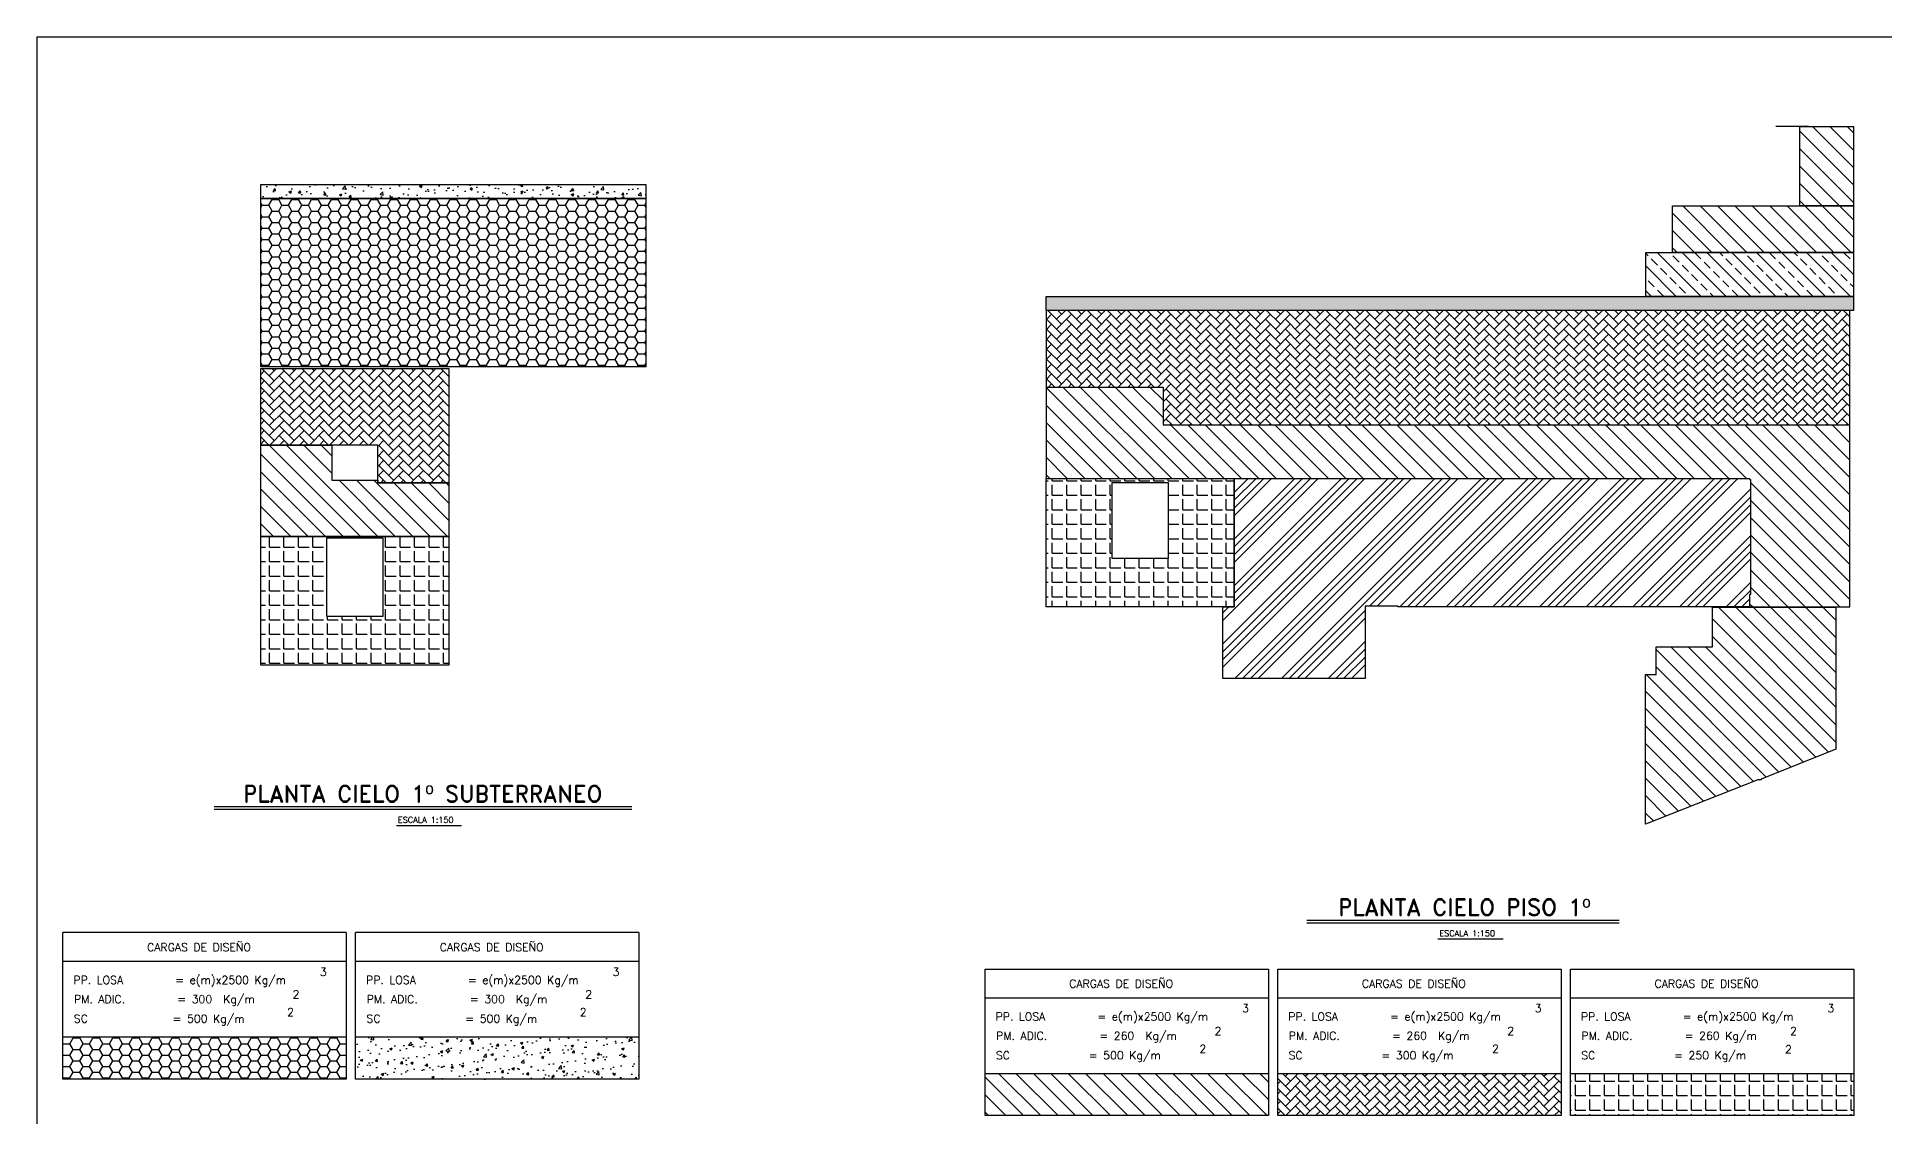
# Model space of a CAD drawing. Extents: x -2502 to 14741, y -2417 to 9756.
# Drawn here: x -2502 to 8001, y 3623 to 9756 of the extents above; entities that cross this region are included whole.
import ezdxf
from ezdxf.enums import TextEntityAlignment as Align
from ezdxf.xclip import XClip

# ---------------------------------------------------------------- set-up
doc = ezdxf.new("R2010")
doc.units = 0
doc.header["$LTSCALE"] = 60
doc.header["$MEASUREMENT"] = 0
doc.header["$XCLIPFRAME"] = 0
doc.layers.get('0').update_dxf_attribs({"linetype": 'CONTINUOUS'})
for name, color, linetype in [('2017_67-101$0$RLA-FORMATO', 7, 'CONTINUOUS'), ('HATCH CARGAS', 1, 'CONTINUOUS'), ('RLA-FORMATO', 7, 'CONTINUOUS'), ('RLA-TEXTOS2', 6, 'CONTINUOUS')]:
    doc.layers.add(name, color=color, linetype=linetype)
doc.styles.add('ROMAND', font='romand', dxfattribs={"height": 31.5})
doc.styles.add('ROMANS', font='ROMANS.shx', dxfattribs={"height": 16.87})
doc.styles.add('SIETE50', font='ROMAND.SHX', dxfattribs={"height": 31.5})
pattern_1 = [(135, (1373.28, -274.065), (-49.49747, -49.49747), [])]

# ---------------------------------------------------------------- blocks, each defined once
blk = doc.blocks.new('2017_67-101')
at = {"layer": '2017_67-101$0$RLA-FORMATO', "color": 6, "linetype": 'Continuous'}
for p, q in [((0, 8617.5), (0, 0)), ((0, 0), (0, 7890))]:
    blk.add_line(p, q, dxfattribs=at)

msp = doc.modelspace()

# ---------------------------------------------------------------- hatches: boundary and pattern name
at = {"layer": 'HATCH CARGAS'}
h = msp.add_hatch(dxfattribs=at)
h.set_pattern_fill('_USER', color=256, scale=70, angle=135, style=0, pattern_type=0)
h.set_pattern_definition(pattern_1)
h.paths.add_polyline_path([(7826, 9246), (7521, 9246), (7521, 8796), (7826, 8796)])
h.paths.add_polyline_path([(7826, 8796), (7521, 8796), (6798, 8796), (6798, 8531), (7826, 8531)])
h = msp.add_hatch(dxfattribs=at)
h.set_pattern_fill('AR-CONC', color=256, scale=20, style=0)
h.set_pattern_definition([(50, (1872.91, 2400.99), (143.452, -12.5504), [15, -165]), (355, (1872.91, 2401), (-27.7503, 150.4384), [12, -132]), (100.4514, (1884.87, 2399.95), (115.7018, 137.888), [12.748, -140.2284]), (46.1842, (1872.91, 2441), (213.4483, -33.104), [22.5, -247.5]), (96.6356, (1890.7, 2438.23), (186.9324, 194.824), [19.122, -210.343]), (351.184, (1872.91, 2441), (186.9324, 194.824), [18, -198]), (21, (1892.91, 2430.99), (119.3814, -80.5238), [15, -165]), (326, (1892.91, 2431), (48.663, 145.03), [12, -132]), (71.4514, (1902.86, 2424.28), (168.0445, 64.5062), [12.748, -140.2284]), (37.5, (1872.915, 2400.993), (2.43197, 66.57877), [0, -130.4, 0, -134, 0, -132.5]), (7.5, (1872.915, 2400.99), (52.6139, 78.88234), [0, -76.4, 0, -127.4, 0, -50.5]), (327.5, (1828.315, 2400.993), (106.7645, -4.51097), [0, -50, 0, -156, 0, -207]), (317.5, (1808.315, 2400.99), (116.6372, 20.021), [0, -65, 0, -103.6, 0, -147])])
h.paths.add_polyline_path([(961, 8918), (-1229, 8918), (-1229, 8837), (961, 8837)])
h = msp.add_hatch(dxfattribs=at)
h.set_pattern_fill('HONEY', color=256, scale=300, style=0)
h.set_pattern_definition([(0, (1872.915, 2400.993), (56.25, 32.47595), [37.5, -75]), (120, (1872.915, 2400.993), (-56.25, 32.47595), [37.5, -75]), (60, (1872.915, 2400.993), (1e-14, 64.9519), [-75, 37.5])])
h.paths.add_polyline_path([(961, 8837), (-1229, 8837), (-1229, 7881), (961, 7881)])
h = msp.add_hatch(dxfattribs=at)
h.set_pattern_fill('BRASS', color=256, scale=400, angle=135, style=0)
h.set_pattern_definition([(135, (1373.28, -274.06), (-70.7107, -70.7107), []), (135, (1337.92, -309.42), (-70.7107, -70.7107), [50, -25])])
h.paths.add_polyline_path([(7826, 8531), (6646, 8531), (6646, 8281), (7826, 8281)])
h = msp.add_hatch(dxfattribs=at)
h.set_pattern_fill('GRAVEL', color=256, scale=200, angle=45, style=0)
h.set_pattern_definition([(273.01279, (1333.681, -30.82), (141.421356, -2404.163056), [26.9072, -2663.8176]), (229.96974, (1335.095, -57.69), (1555.6349186, 1838.477631), [46.1736, -4571.185]), (177.51045, (1305.397, -93.045), (2969.848481, -141.421356), [32.5576, -3223.2065]), (312.27369, (1285.598, -183.555), (-2687.0057685, 2969.848481), [42.0476, -4162.7116]), (337.83365, (1313.882, -214.668), (-2404.163056, 989.949494), [41.231, -4081.8746]), (42.27369, (1352.066, -230.224), (-2969.848481, -2687.0057685), [42.0476, -4162.7116]), (82.69424, (1383.1786, -201.94), (-424.2640687, -3252.6911935), [55.6058, -5504.9697]), (117.25533, (1390.25, -146.7855), (-2121.3203436, 4101.219331), [52.4976, -5197.2643]), (166.42957, (1366.208, -100.116), (-2969.848481, 707.106781), [42.19, -4176.8146]), (220.23636, (1325.196, -90.217), (1697.056275, 1414.213562), [48.1664, -2360.1525]), (267.39744, (1288.426, -121.3296), (-141.4213562, -3252.6911935), [62.2896, -6166.675]), (183.81407, (1427.02, -44.962), (-1838.47763, -141.421356), [21.2602, -2104.769]), (216.46923, (1405.806, -46.376), (2121.320344, 1555.634919), [40.4474, -4004.3023]), (270, (1373.28, -70.42), (141.4214, -141.4214), [28.2842, -254.5585]), (248.1986, (1346.41, -63.347), (424.26407, 989.949494), [15.2316, -1507.923]), (336.8014, (1340.752, -77.49), (-565.68542, 282.84271), [21.5406, -1055.4924]), (75.96376, (1360.55, -85.974), (141.42136, 707.10678), [34.9858, -1131.2046]), (206.56505, (1369.036, -52.03), (424.26407, 141.42136), [25.2982, -607.1573]), (61.38954, (1258.728, -159.513), (989.949494, 1838.477631), [35.44, -3508.569]), (115.34618, (1275.698, -128.401), (989.949494, -2121.320344), [29.7322, -2943.4815]), (338.1986, (1340.752, -23.75), (-989.949494, 424.26407), [30.463, -1492.6916]), (28.61046, (1369.036, -35.063), (-1838.477631, -989.949494), [35.44, -3508.569]), (24.44395, (1346.41, -247.195), (-989.949494, -424.26407), [34.176, -1674.6247]), (339.77514, (1377.522, -233.052), (-2262.7417, 848.528137), [28.6356, -2834.9286]), (111.8014, (1483.588, -163.756), (-424.26407, 989.949494), [30.463, -1492.6916]), (62.35402, (1472.274, -135.472), (-1272.792206, -2404.163056), [33.5262, -3319.0847]), (114.44395, (1414.291, -233.052), (424.26407, -989.949494), [17.088, -1691.7127]), (146.30993, (1475.102, -172.24), (-707.10678, 424.26407), [10.198, -1009.606]), (210.96376, (1466.617, -166.584), (565.68542, 282.84271), [41.231, -783.39]), (231.00901, (1431.262, -187.798), (1272.792206, 1555.634919), [38.21, -3782.7846]), (348.69007, (1373.28, -98.7), (-424.26407, 141.42136), [28.8444, -692.266]), (38.15723, (1401.563, -104.359), (2687.0057685, 2121.3203436), [50.3588, -4985.5125]), (105.9454, (1441.161, -73.246), (424.26407, -1555.63492), [20.5912, -2038.5348]), (135, (1435.5, -53.45), (-282.8427, 3e-14), [12, -188]), (165.25644, (1424.191, -186.383), (1555.634919, -424.264069), [27.7848, -2750.704]), (93.01279, (1397.32, -179.312), (-141.421356, 2404.163056), [53.8144, -2636.9104]), (45, (1394.5, -125.57), (3e-14, 282.8427), [52, -148]), (10.30485, (1431.262, -88.803), (2404.163056, 424.264069), [31.6228, -3130.655]), (299.0546, (1462.375, -83.146), (424.26407, -707.10678), [29.1204, -1426.9016]), (252.645975, (1476.517, -108.602), (-1272.792206, -4101.219331), [47.413, -4693.8948]), (220.42608, (1462.3745, -153.8565), (-1979.8989873, -1697.056275), [50.1598, -4965.8147])])
h.paths.add_polyline_path([(7826, 8281), (3236, 8281), (3236, 8201), (7826, 8201)])
h = msp.add_hatch(dxfattribs=at)
h.set_pattern_fill('AR-HBONE', color=256, scale=9.996, style=0)
h.set_pattern_definition([(45, (1373.28, -274.065), (4e-15, 56.54592), [119.952, -39.984]), (135, (1401.552, -245.79), (4e-15, 56.54592), [119.952, -39.984])])
h.paths.add_polyline_path([(7806, 8201), (3236, 8201), (3236, 7766), (3901, 7766), (3901, 7551), (7806, 7551)])
h = msp.add_hatch(dxfattribs=at)
h.set_pattern_fill('AR-HBONE', color=256, scale=9.996, style=0)
h.set_pattern_definition([(45, (1872.915, 2400.993), (4e-15, 56.54592), [119.952, -39.984]), (135, (1901.188, 2429.266), (4e-15, 56.54592), [119.952, -39.984])])
h.paths.add_polyline_path([(-159, 7871), (-1229, 7871), (-1229, 7436), (-564, 7436), (-564, 7221), (-159, 7221)])
h = msp.add_hatch(dxfattribs=at)
h.set_pattern_fill('_USER', color=256, scale=70, angle=135, style=0, pattern_type=0)
h.set_pattern_definition(pattern_1)
h.paths.add_polyline_path([(7806, 7551), (3901, 7551), (3901, 7766), (3236, 7766), (3236, 7246), (4306, 7246), (7236, 7246), (7236, 7241), (7241, 7241), (7241, 6586), (7236, 6586), (7236, 6516), (7806, 6516)])
h = msp.add_hatch(dxfattribs=at)
h.set_pattern_fill('_USER', color=256, scale=70, angle=135, style=0, pattern_type=0)
h.set_pattern_definition([(135, (1872.915, 2400.99), (-49.4975, -49.4975), [])])
h.paths.add_polyline_path([(-159, 7221), (-564, 7221), (-564, 7236), (-824, 7236), (-824, 7436), (-1229, 7436), (-1229, 6916), (-159, 6916)])
h = msp.add_hatch(dxfattribs=at)
h.set_pattern_fill('ANGLE', color=256, scale=300, style=0)
h.set_pattern_definition([(0, (1373.28, -274.065), (0, 82.5), [60, -22.5]), (90, (1373.28, -274.065), (-82.5, 5e-15), [60, -22.5])])
h.paths.add_polyline_path([(4306, 7246), (3236, 7246), (3236, 6516), (4306, 6516)])
h.paths.add_polyline_path([(3611, 6791), (3611, 7223), (3931, 7223), (3931, 6791)], flags=16)
h = msp.add_hatch(dxfattribs=at)
h.set_pattern_fill('ANSI34', color=256, scale=250, style=0)
h.set_pattern_definition([(45, (1373.28, -274.06), (-132.5825, 132.5825), []), (45, (1417.47, -274.06), (-132.5825, 132.5825), []), (45, (1461.67, -274.06), (-132.5825, 132.5825), []), (45, (1505.86, -274.06), (-132.5825, 132.5825), [])])
h.paths.add_polyline_path([(7241, 7241), (7236, 7241), (7236, 7246), (4306, 7246), (4306, 6516), (4241, 6516), (4241, 6109), (5050, 6109), (5050, 6521), (5236, 6521), (5236, 6516), (7236, 6516), (7236, 6586), (7241, 6586)])
h = msp.add_hatch(dxfattribs=at)
h.set_pattern_fill('ANGLE', color=256, scale=300, style=0)
h.set_pattern_definition([(0, (1872.915, 2400.99), (0, 82.5), [60, -22.5]), (90, (1872.915, 2400.99), (-82.5, 5e-15), [60, -22.5])])
h.paths.add_polyline_path([(-159, 6916), (-1229, 6916), (-1229, 6186), (-159, 6186)])
h.paths.add_polyline_path([(-534, 6461), (-854, 6461), (-854, 6909), (-534, 6909)], flags=16)
h = msp.add_hatch(dxfattribs=at)
h.set_pattern_fill('_USER', color=256, scale=70, angle=135, style=0, pattern_type=0)
h.set_pattern_definition(pattern_1)
h.paths.add_polyline_path([(7726, 6514), (7026, 6514), (7026, 6290), (6704, 6290), (6704, 6132), (6644, 6132), (6644, 5282), (7282, 5533), (7301, 5533), (7301, 5537), (7726, 5708)])
h = msp.add_hatch(dxfattribs=at)
h.set_pattern_fill('HONEY', color=256, scale=300, style=0)
h.set_pattern_definition([(0, (2485.54, 13581.682), (56.25, 32.47595), [37.5, -75]), (120, (2485.54, 13581.682), (-56.25, 32.47595), [37.5, -75]), (60, (2485.54, 13581.682), (1e-14, 64.95191), [-75, 37.5])])
h.paths.add_polyline_path([(-2354, 4070), (-2354, 3833), (-743, 3833), (-743, 4070)])
h = msp.add_hatch(dxfattribs=at)
h.set_pattern_fill('AR-CONC', color=256, scale=20, style=0)
h.set_pattern_definition([(50, (-2368.99, -2422.22), (143.452, -12.5504), [15, -165]), (355, (-2369, -2422.22), (-27.7503, 150.4384), [12, -132]), (100.4514, (-2357.04, -2423.26), (115.7018, 137.888), [12.748, -140.2284]), (46.1842, (-2369, -2382.22), (213.4483, -33.104), [22.5, -247.5]), (96.6356, (-2351.2, -2384.98), (186.9324, 194.824), [19.122, -210.343]), (351.184, (-2369, -2382.22), (186.9324, 194.824), [18, -198]), (21, (-2348.99, -2392.22), (119.3814, -80.5238), [15, -165]), (326, (-2349, -2392.22), (48.663, 145.03), [12, -132]), (71.4514, (-2339.05, -2398.93), (168.0445, 64.5062), [12.748, -140.2284]), (37.5, (-2368.994, -2422.22), (2.43197, 66.57877), [0, -130.4, 0, -134, 0, -132.5]), (7.5, (-2368.99, -2422.22), (52.6139, 78.88234), [0, -76.4, 0, -127.4, 0, -50.5]), (327.5, (-2413.594, -2422.22), (106.7645, -4.51097), [0, -50, 0, -156, 0, -207]), (317.5, (-2433.59, -2422.22), (116.6372, 20.021), [0, -65, 0, -103.6, 0, -147])])
h.paths.add_polyline_path([(-690, 4070), (-690, 3833), (921, 3833), (921, 4070)])
h = msp.add_hatch(dxfattribs=at)
h.set_pattern_fill('_USER', color=256, scale=70, angle=135, style=0, pattern_type=0)
h.set_pattern_definition([(135, (8329.61, 5529.75), (-49.4975, -49.4975), [])])
h.paths.add_polyline_path([(2889, 3863), (2889, 3625), (4500, 3625), (4500, 3863)])
h = msp.add_hatch(dxfattribs=at)
h.set_pattern_fill('AR-HBONE', color=256, scale=9.996, style=0)
h.set_pattern_definition([(45, (3805.03, -2314.505), (4e-15, 56.54592), [119.952, -39.984]), (135, (3833.302, -2286.232), (4e-15, 56.54592), [119.952, -39.984])])
h.paths.add_polyline_path([(4553, 3863), (4553, 3625), (6164, 3625), (6164, 3863)])
h = msp.add_hatch(dxfattribs=at)
h.set_pattern_fill('ANGLE', color=256, scale=300, style=0)
h.set_pattern_definition([(0, (6987.76, 6956.59), (0, 82.5), [60, -22.5]), (90, (6987.76, 6956.59), (-82.5, 5e-15), [60, -22.5])])
h.paths.add_polyline_path([(6217, 3863), (6217, 3625), (7828, 3625), (7828, 3863)])

# ---------------------------------------------------------------- linework, layer by layer
for p, q in [((7570, 9246), (7386, 9246)), ((3236, 7766), (3236, 7246))]:
    msp.add_line(p, q, dxfattribs=at)
at = {"layer": 'HATCH CARGAS', "color": 3}
for p, q in [((-2354, 3833), (-2354, 4665)), ((-743, 4665), (-2354, 4665)), ((-743, 4665), (-743, 3833)), ((-690, 3833), (-690, 4665)), ((921, 4665), (-690, 4665)), ((921, 4665), (921, 3833)), ((-743, 4501), (-2354, 4501)), ((921, 4501), (-690, 4501)), ((2889, 3625), (2889, 4457)), ((2889, 4457), (4500, 4457)), ((4500, 4457), (4500, 3625)), ((4553, 3625), (4553, 4457)), ((4553, 4457), (6164, 4457)), ((6164, 4457), (6164, 3625)), ((6217, 3625), (6217, 4457)), ((6217, 4457), (7828, 4457)), ((7828, 4457), (7828, 3625)), ((4500, 4293), (2889, 4293)), ((6164, 4293), (4553, 4293)), ((7828, 4293), (6217, 4293)), ((-743, 4070), (-2354, 4070)), ((921, 4070), (-690, 4070)), ((-743, 3833), (-2354, 3833)), ((921, 3833), (-690, 3833)), ((4500, 3863), (2889, 3863)), ((6164, 3863), (4553, 3863)), ((7828, 3863), (6217, 3863)), ((4500, 3625), (2889, 3625)), ((6164, 3625), (4553, 3625)), ((7828, 3625), (6217, 3625))]:
    msp.add_line(p, q, dxfattribs=at)
at = {"layer": 'HATCH CARGAS'}
for points in [[(7521, 9246), (7826, 9246), (7826, 8796), (7521, 8796)], [(-1229, 8918), (961, 8918), (961, 8837), (-1229, 8837)], [(-1229, 8837), (961, 8837), (961, 7881), (-1229, 7881)], [(6798, 8796), (7826, 8796), (7826, 8531), (6798, 8531)], [(7826, 8281), (6646, 8281), (6646, 8531), (7826, 8531)], [(3236, 8281), (7826, 8281), (7826, 8201), (3236, 8201)], [(-1229, 7871), (-159, 7871), (-159, 7221), (-564, 7221), (-564, 7436), (-1229, 7436)], [(-1229, 7436), (-824, 7436), (-824, 7236), (-564, 7236), (-564, 7221), (-159, 7221), (-159, 6916), (-1229, 6916)], [(3236, 7246), (4306, 7246), (4306, 6516), (3236, 6516)], [(3611, 7223), (3931, 7223), (3931, 6791), (3611, 6791)], [(4306, 7246), (7236, 7246), (7236, 7241), (7241, 7241), (7241, 6586), (7236, 6586), (7236, 6516), (5236, 6516), (5236, 6521), (5050, 6521), (5050, 6109), (4241, 6109), (4241, 6516), (4306, 6516)], [(-1229, 6916), (-159, 6916), (-159, 6186), (-1229, 6186)], [(-854, 6909), (-534, 6909), (-534, 6461), (-854, 6461)], [(7026, 6514), (7726, 6514), (7726, 5708), (7301, 5537), (7301, 5533), (7282, 5533), (6644, 5282), (6644, 6132), (6704, 6132), (6704, 6290), (7026, 6290)]]:
    msp.add_lwpolyline(points, close=True, dxfattribs=at)
for points in [[(3236, 8201), (3236, 7766), (3901, 7766), (3901, 7551), (7806, 7551), (7806, 8201)], [(7236, 6516), (7806, 6516), (7806, 7551)]]:
    msp.add_lwpolyline(points, dxfattribs=at)
at = {"layer": 'RLA-FORMATO', "color": 6, "linetype": 'Continuous'}
for q in [(14733, 9756), (-2502, -2409)]:
    msp.add_line((-2502, 9756), q, dxfattribs=at)
at = {"layer": 'RLA-TEXTOS2', "color": 6}
for p, q in [((-1494, 5382), (881, 5382)), ((-1494, 5367), (881, 5367)), ((4718, 4736), (6494, 4736)), ((4718, 4721), (6494, 4721))]:
    msp.add_line(p, q, dxfattribs=at)
at = {"layer": 'RLA-TEXTOS2', "color": 3}
for p, q in [((-457, 5274), (-87, 5274)), ((5464, 4629), (5834, 4629))]:
    msp.add_line(p, q, dxfattribs=at)

# ---------------------------------------------------------------- block references
ref = msp.add_blockref('2017_67-101', (-2255, 671))
XClip(ref).set_block_clipping_path([(-3534.1289711099, -2267.7098500696), (72.6794366366, 1153.7914473957)])

# ---------------------------------------------------------------- texts
at = {"layer": 'HATCH CARGAS', "color": 7, "style": 'ROMAND'}
for p in [(-1580, 4559), (84, 4559), (3663, 4352), (5327, 4352), (6991, 4352)]:
    msp.add_text('CARGAS DE DISEÑO', height=45.5, dxfattribs=at).set_placement(p, align=Align.CENTER)
for s, p in [('PP. LOSA        = e(m)x2500 Kg/m', (-2294, 4373)), ('3', (-893, 4419)), ('PP. LOSA        = e(m)x2500 Kg/m', (-630, 4373)), ('3', (771, 4419)), ('PM. ADIC.        = 300  Kg/m', (-2291, 4264)), ('2', (-1048, 4291)), ('PM. ADIC.        = 300  Kg/m', (-627, 4264)), ('2', (616, 4291)), ('SC              = 500 Kg/m', (-2292, 4153)), ('2', (-1079, 4190)), ('SC              = 500 Kg/m', (-628, 4153)), ('2', (585, 4190)), ('PP. LOSA        = e(m)x2500 Kg/m', (2949, 4165)), ('3', (4350, 4212)), ('PP. LOSA        = e(m)x2500 Kg/m', (4613, 4165)), ('3', (6014, 4212)), ('PP. LOSA        = e(m)x2500 Kg/m', (6277, 4165)), ('3', (7678, 4212)), ('PM. ADIC.        = 260  Kg/m', (2952, 4056)), ('2', (4194, 4083)), ('PM. ADIC.        = 260  Kg/m', (4616, 4056)), ('2', (5858, 4083)), ('PM. ADIC.        = 260 Kg/m', (6280, 4056)), ('2', (7466, 4083)), ('SC             = 500 Kg/m', (2951, 3945)), ('2', (4108, 3982)), ('SC             = 300 Kg/m', (4615, 3945)), ('2', (5772, 3982)), ('SC             = 250 Kg/m', (6279, 3945)), ('2', (7437, 3979))]:
    msp.add_text(s, height=45.5, dxfattribs=at).set_placement(p)
at = {"layer": 'RLA-TEXTOS2', "color": 6, "style": 'SIETE50'}
for s, p in [('PLANTA CIELO 1º SUBTERRANEO', (-308, 5407)), ('PLANTA CIELO PISO 1º', (5614, 4762))]:
    msp.add_text(s, height=94.5, dxfattribs=at).set_placement(p, align=Align.CENTER)
at = {"layer": 'RLA-TEXTOS2', "color": 3, "style": 'ROMANS'}
for p in [(-449, 5289), (5472, 4644)]:
    msp.add_text('ESCALA 1:150', height=33.75, dxfattribs=at).set_placement(p)

doc.saveas('drawing.dxf')
